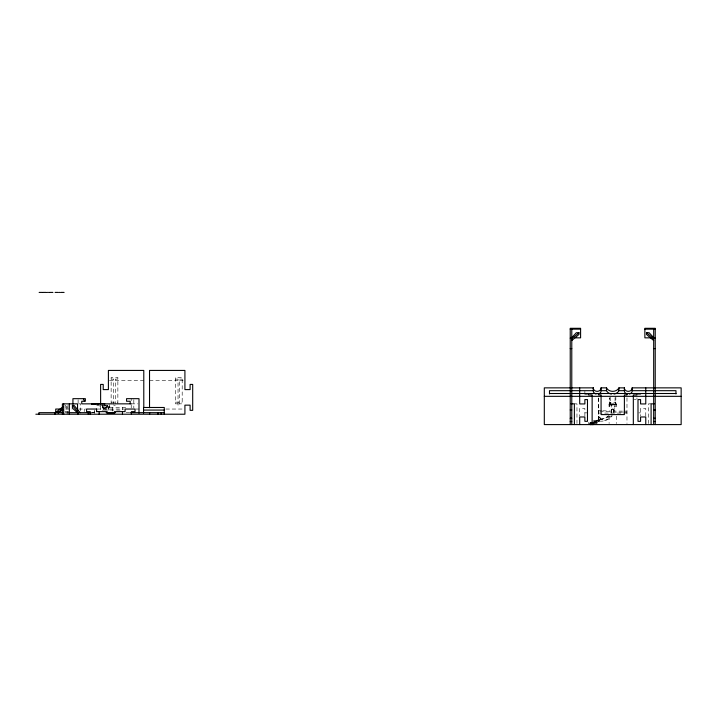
<?xml version="1.0" encoding="UTF-8"?>
<svg xmlns="http://www.w3.org/2000/svg" width="717" height="717" viewBox="0 0 717 717"><rect width="100%" height="100%" fill="white"/><g stroke="black" fill="none" stroke-linecap="round" stroke-linejoin="round"><path stroke-width="0.54" stroke-dasharray="3.58 2.69" d="M104.87 406.36L104.843 403.85C102.8 408.529 109.154 408.358 107.003 403.85L107.048 406.252A1.093 1.084 -75.5 0 1 105.982 407.534A1.093 1.084 -75.5 0 1 104.843 406.351L100.084 405.114M598.48 398.249L598.48 421.578L594.169 422.107M613.653 412.875C615.32 407.462 610.095 408.269 611.359 413.109M609.1 405.356L610.4 402.766L615.061 402.766L616.36 404.917L615.84 403.617A1.945 1.058 0 0 1 615.061 404.46L610.4 404.46A1.945 1.058 0 0 1 609.62 403.617L609.1 406.763L611.18 406.763L611.198 405.204A1.551 0.842 0 0 1 612.605 404.513L613.008 404.522A1.551 0.842 0 0 1 614.281 405.284L614.066 411.11L614.084 409.64A1.353 0.735 0 0 0 612.972 408.977L612.623 408.968A1.353 0.735 0 0 0 611.395 409.568L611.61 411.979L598.48 411.11M609.1 405.239L609.71 398.168M609.226 404.89L609.71 403.295L609.127 404.684M609.549 404.585L609.826 403.142L609.423 404.675M609.683 404.496L609.979 402.999L609.163 404.567M610.015 404.343L610.176 402.873L609.844 404.415M598.48 397.854L598.48 421.596L599.627 421.103C604.368 421.739 609.387 419.4 612.345 415.717M109.593 404.72C111.547 409.389 102.558 410.742 102.334 406.449M616.36 405.356L615.061 404.227L610.203 404.28M611.61 411.979L611.646 409.748L611.61 410.671A1.093 0.574 6.3 0 1 612.748 410.142A1.093 0.574 6.3 0 1 613.77 410.895L613.77 412.15L622.58 412.15M615.258 404.28L615.285 402.873L615.616 404.415M610.785 413.082L611.628 410.518M109.593 406.449L109.074 406.449L108.491 408.421L108.294 408A1.945 1.945 0 0 0 109.074 406.449L109.074 404.72M611.744 409.452L613.824 409.963L613.116 413.297M614.281 405.284L614.263 406.763L616.36 406.763L615.751 403.295L616.235 404.89M609.692 404.056L610.4 402.766M102.334 404.72L102.916 408.027L102.854 404.72M609.844 403.976L610.176 402.873M103.248 408.314L103.212 407.57L103.078 408.179L108.85 408.179L108.984 407.041L109.531 407.095L109.047 406.745L109.593 406.664L109.074 406.449M609.423 404.245L609.826 403.142M609.1 406.333L609.62 397.469M609.647 403.456L609.1 404.8L609.62 403.617M609.235 404.46L609.71 403.295M103.633 408L103.633 408.52L103.633 408A1.945 1.945 0 0 1 102.943 407.041L102.459 407.301M102.782 407.865L103.06 407.319M609.71 416.003C607.926 419.221 600.21 417.886 599.627 421.103M604.53 420.727L608.885 418.352L611.726 415.609M102.549 407.498L102.943 407.041M608.894 415.645L605.247 418.163L608.276 416.066M91.471 413.144L95.092 411.719M593.389 423.622L593.389 420.745L597.288 420.198L597.288 423.487L597.288 420.162L599.555 419.866L598.48 420.279L599.529 420.01L598.48 420.386L599.52 420.207L598.48 421.031L599.537 420.529L598.48 421.309L599.564 420.727L598.48 421.596L599.609 421.004M599.896 419.75L605.211 418.065M102.334 406.664L102.854 406.449M600.864 419.579L598.48 416.29L601.957 419.409L604.35 418.486M598.48 420.861L599.529 420.458M598.48 420.162L599.573 419.83M610.203 403.841L615.061 403.788L616.235 404.46M102.352 406.88L102.881 406.745M107.496 406.172L107.317 406.557A1.353 1.353 0 0 1 106.206 407.776L105.847 407.794A1.353 1.353 0 0 1 104.628 406.691L104.431 406.718A1.551 1.551 0 0 0 105.838 407.991L106.241 407.973A1.551 1.551 0 0 0 107.514 406.575L107.496 403.85M111.135 379.114L113.725 379.114L113.725 404.173M117.866 379.114L115.276 379.114L115.276 403.841M175.45 379.114L178.04 379.114L178.04 405.248L179.6 405.248L179.6 379.114L182.19 379.114M109.468 380.53L113.725 380.53M115.276 380.53L143.785 380.53M149.53 380.53L178.04 380.53M179.6 380.53L183.857 380.53M634.231 399.27L636.051 399.27M111.135 402.156L117.866 402.156M175.45 402.156L182.19 402.156M78.431 403.85L80.698 403.85L80.698 410.886M131.22 403.85L137.96 403.85M178.04 403.841L175.45 403.841L175.45 377.438L182.19 377.438L182.19 403.841L179.6 403.841M574.371 403.85L576.97 403.85L576.97 423.496M651.09 403.85L648.5 403.85L648.5 423.496M609.62 405.024L615.84 405.024L616.36 406.333M113.725 405.248L115.276 405.248M65.22 405.49L65.839 405.49L65.839 408.09M125.726 407.48L109.172 407.48L109.172 410.07M65.606 409.04L72.184 409.04M78.762 409.04L85.475 409.04M97.18 409.04L124.059 409.04M135.863 409.04L138.999 409.04M165.905 409.04L183.803 409.04M103.992 410.07L122.634 410.07L122.634 407.48M613.824 409.963L613.806 411.11L622.679 411.11M623.754 411.11L626.981 411.11M64.987 411.63L68.321 411.63M623.682 412.15L626.981 412.15M65.157 412.669L68.491 412.669M90.925 412.669L96.454 412.669M126.156 412.669L130.135 412.669M584.875 412.858L587.474 412.858M638.856 412.858L640.586 412.858M598.48 413.073L622.598 413.073M623.691 413.073L626.981 413.073M598.48 410.59L601.706 410.716M602.782 410.76L611.377 411.11L611.18 405.428M107.003 406.243L102.916 405.186M109.047 406.745L109.576 406.88M96.75 405.186L105.56 407.471M108.984 407.041L109.468 407.301M598.48 416.29L601.635 419.472M108.715 407.57L109.011 408.027M615.616 403.976L615.482 402.999L616.342 404.684M615.634 403.142L616.037 404.675M108.518 407.803L108.679 408.314M615.482 402.999L615.778 404.496M615.061 402.766L615.258 403.841M615.285 402.873L615.446 404.343M103.409 407.803L103.436 408.421M611.646 411.388L611.646 409.748L611.646 411.11M645.766 416.12L645.766 408.511L640.586 408.511L640.586 416.03M636.956 397.854L636.956 399.27M626.981 397.854L626.981 423.487M616.36 416.138L616.36 423.532M615.84 396.447L615.84 405.024M615.061 397.648L615.061 404.46M610.4 397.29L610.4 404.46M609.1 416.138L609.1 423.532M596.678 420.234L596.678 424.589M596.087 420.279L596.087 423.514M595.513 420.35L595.513 423.523M594.958 420.422L594.958 424.589M594.411 420.52L594.411 424.589M588.505 422.358L588.505 424.589M584.875 391.123L584.875 393.006M584.875 416.03L584.875 408.511L579.694 408.511L579.694 416.12M133.819 399.71L133.819 408M131.22 398.67L131.22 400.74M131.22 404.89L131.22 408M117.866 403.841L117.866 377.438L111.135 377.438L111.135 403.841M112.264 407.48L112.264 413.261M108.401 410.187L108.401 405.15L103.221 405.15L103.221 410.33L100.622 410.33L100.622 404.935M108.294 408L108.294 408.52M94.303 410.07L94.303 414.22M84.239 409.04L84.239 411.63M78.108 399.71L78.108 402.82M67.998 404.89L68.043 414.22M67.066 412.669L67.066 414.22M66.878 409.04L66.878 406.449A1.945 1.945 0 0 0 67.658 408"/><path stroke-width="1.08" d="M131.399 414.22L131.399 411.63L135.029 411.63L135.029 409.04L125.063 409.04L125.063 411.63L114.433 411.63L114.433 413.18L107.174 413.18L107.174 411.63L96.553 411.63L96.553 409.04L86.578 409.04L86.578 411.63L90.208 411.63L90.208 414.22M592.825 424.589C594.823 421.829 588.469 421.954 590.199 424.589M95.818 404.021L91.704 403.859L92.807 403.85M92.789 403.967L91.713 403.85L104.754 403.85M571.781 337.635L576.36 332.715L578.951 332.715L578.951 334.454L571.781 340.521M571.781 338.782L578.951 332.715M55.361 412.669L63.006 406.799M57.127 412.669L62.818 409.228M58.256 412.669L62.997 409.801M94.097 403.85L94.868 403.85M39.139 292.411L42.545 292.411M42.975 292.411L46.238 292.411M46.999 292.411L47.6 292.411M48.496 292.411L49.106 292.411M49.616 292.411L52.897 292.411M55.11 292.411L58.418 292.411M59.287 292.411L59.986 292.411M60.811 292.411L64.109 292.411M570.23 329.148L580.591 329.148M644.87 329.148L655.23 329.148M653.68 340.521L646.51 334.454L646.51 332.715L649.1 332.715L653.68 337.635M575.088 337.841L580.591 337.841L580.591 328.305L570.23 328.305L570.23 424.589M653.68 337.841L644.87 337.841L644.87 328.305L655.23 328.305L655.23 424.589M570.23 338.164L571.781 338.164M653.68 338.164L655.23 338.164M570.23 348.579L571.781 348.579M653.68 348.579L655.23 348.579M593.291 387.861L544.311 387.861L544.311 424.589L681.15 424.589L681.15 387.861L632.17 387.861A3.899 3.271 0 0 1 628.28 391.339A3.899 3.271 0 0 1 624.39 387.861L618.95 387.861A6.74 5.655 0 0 1 612.73 391.339A6.74 5.655 0 0 1 606.51 387.861L601.07 387.861A3.899 3.271 0 0 1 597.18 391.339A3.899 3.271 0 0 1 593.291 387.861L593.291 390.684A3.899 3.271 0 0 0 596.132 394.045M593.291 390.684L549.491 390.684L549.491 393.947M598.229 394.045A3.899 3.271 0 0 0 601.07 390.684L606.51 390.684A6.74 5.655 0 0 0 611.422 394.054M614.039 394.054A6.74 5.655 0 0 0 618.95 390.684L624.39 390.684A3.899 3.271 0 0 0 627.232 394.045M629.329 394.045A3.899 3.271 0 0 0 632.17 390.684L675.97 390.684L675.97 393.947M549.491 393.508L675.97 393.508M584.875 393.947L587.474 393.947M637.996 393.947L640.586 393.947M544.311 396.331L681.15 396.331M131.22 403.85L81.738 403.859L81.738 401.26L85.368 401.26L85.368 398.67L72.928 398.67L72.928 404.227M571.091 403.85L574.371 403.85L574.371 424.589M654.37 403.85L651.09 403.85L651.09 424.589M77.328 412.669L72.408 408.09L72.408 405.49L74.147 405.49L80.214 412.669M61.214 409.04L55.738 409.04L55.738 411.63L57.459 411.63M570.23 409.936L571.781 409.936M653.68 409.936L655.23 409.936M143.543 410.07L164.283 410.07M63.284 412.669L38.915 412.669L38.915 414.22M68.841 412.669L90.503 412.669M106.125 412.669L115.607 412.669M130.575 412.669L164.283 412.669M35.85 414.22L184.914 414.22L184.914 405.15L190.104 405.15L190.104 410.33L192.694 410.33L192.694 384.42L190.104 384.42L190.104 389.6L184.914 389.6L184.914 370.429L149.53 370.429L149.53 407.695M570.23 418.262L571.781 418.262M653.68 418.262L655.23 418.262M570.23 421.515L571.781 421.515M653.68 421.515L655.23 421.515M91.713 403.85L92.762 404.146M97.754 403.85L98.417 404.029M646.51 332.715L653.68 338.782M72.408 405.49L78.476 412.669M84.498 401.26L83.432 398.67M653.68 329.148L653.68 424.589M645.766 387.861L645.766 403.94L640.586 403.94L640.586 399.593L637.996 399.593L637.996 421.327L640.586 421.327L640.586 416.98L645.766 416.98L645.766 424.589M636.956 393.508L636.956 394.924L633.326 394.924L633.326 424.589M632.17 387.861L632.17 390.684M626.981 393.508L626.981 394.924L624.39 394.924L624.39 414.587L601.07 414.587L601.07 394.924L598.48 394.924L598.48 393.508M624.39 387.861L624.39 390.684M618.95 387.861L618.95 390.684M606.51 387.861L606.51 390.684M601.07 387.861L601.07 390.684M593.21 422.501L593.21 424.589M593.067 422.6L593.067 424.589M592.798 422.922L592.789 424.589M592.457 422.806L592.457 424.589M592.134 422.985L592.134 394.924L588.505 394.924L588.505 393.508M592.045 422.887L592.045 424.589M591.65 422.438L591.65 424.589M591.265 422.582L591.301 424.589M590.987 422.698L590.987 424.589M590.718 422.851L590.718 424.589M590.503 423.003L590.503 424.589M590.333 422.465L590.333 424.589M579.694 387.861L579.694 403.94L584.875 403.94L584.875 399.593L587.474 399.593L587.474 421.327L584.875 421.327L584.875 416.98L579.694 416.98L579.694 424.589M571.781 329.148L571.781 424.589M164.283 414.22L164.283 407.48L143.543 407.48L143.543 413.359M161.208 412.669L161.208 414.22M157.955 412.669L157.955 414.22M149.629 412.669L149.629 414.22M143.785 407.695L143.785 370.429L108.401 370.429L108.401 389.6L103.221 389.6L103.221 384.42L100.622 384.42L100.622 403.85M138.999 413.18L138.999 398.67L126.559 398.67L126.559 401.26L130.189 401.26L130.189 403.85M122.464 411.63L122.464 414.22M99.143 411.63L99.143 414.22M96.553 409.04L96.553 411.63M88.272 412.669L88.272 414.22M77.857 412.669L77.857 414.22M77.535 412.669L77.535 403.85L62.397 403.85L62.397 414.22M69.343 403.85L69.343 414.22M63.696 403.85L63.696 414.22M58.328 411.63L58.328 413.359M54.958 412.669L54.958 414.22"/></g></svg>
